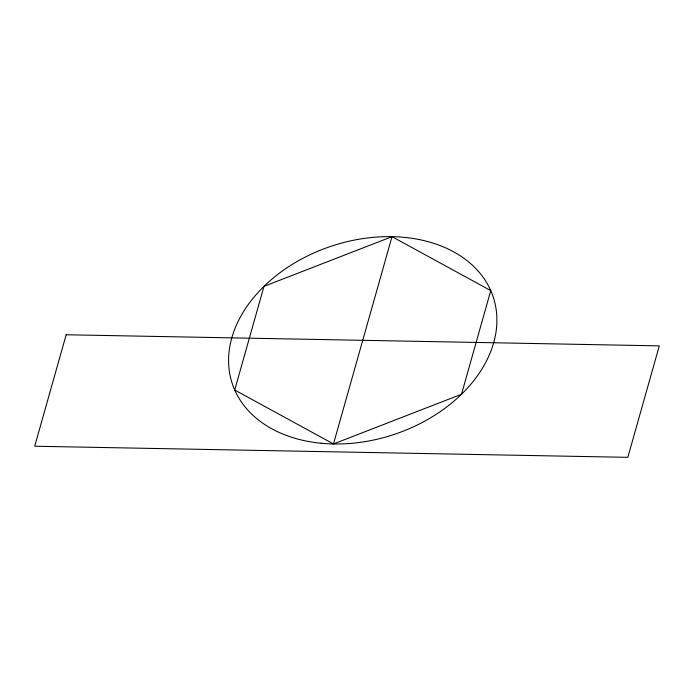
<?xml version="1.0" encoding="UTF-8"?>
<svg xmlns="http://www.w3.org/2000/svg" width="694" height="694" viewBox="0 0 694 694"><rect width="100%" height="100%" fill="white"/><g stroke="black" fill="none" stroke-linecap="round" stroke-linejoin="round"><path stroke-width="1.04" d="M333.476 443.96L392.006 236.663L490.762 290.613L461.501 394.261L333.476 443.96L234.711 390.011L263.98 286.362L392.006 236.663M66.173 334.76L34.7 446.233L627.827 457.337L659.3 345.864L66.173 334.76M321.157 443.258A137.49 99.233 -18.4 0 0 493.998 299.487A137.49 99.233 -18.4 0 0 273.054 278.19A137.49 99.233 -18.4 0 0 321.157 443.258"/></g></svg>
